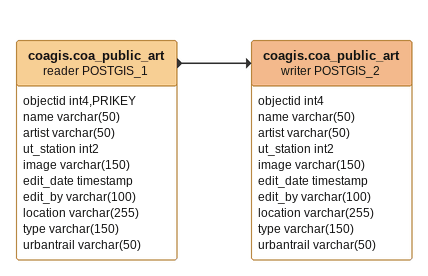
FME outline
coagis.coa_public_art (reader POSTGIS_1)
    attributes: objectid int4,PRIKEY, name varchar(50), artist varchar(50), ut_station int2, image varchar(150), edit_date timestamp, edit_by varchar(100), location varchar(255), type varchar(150), urbantrail varchar(50)
    -> coagis.coa_public_art (writer POSTGIS_2)
coagis.coa_public_art (writer POSTGIS_2)
    attributes: objectid int4, name varchar(50), artist varchar(50), ut_station int2, image varchar(150), edit_date timestamp, edit_by varchar(100), location varchar(255), type varchar(150), urbantrail varchar(50)
